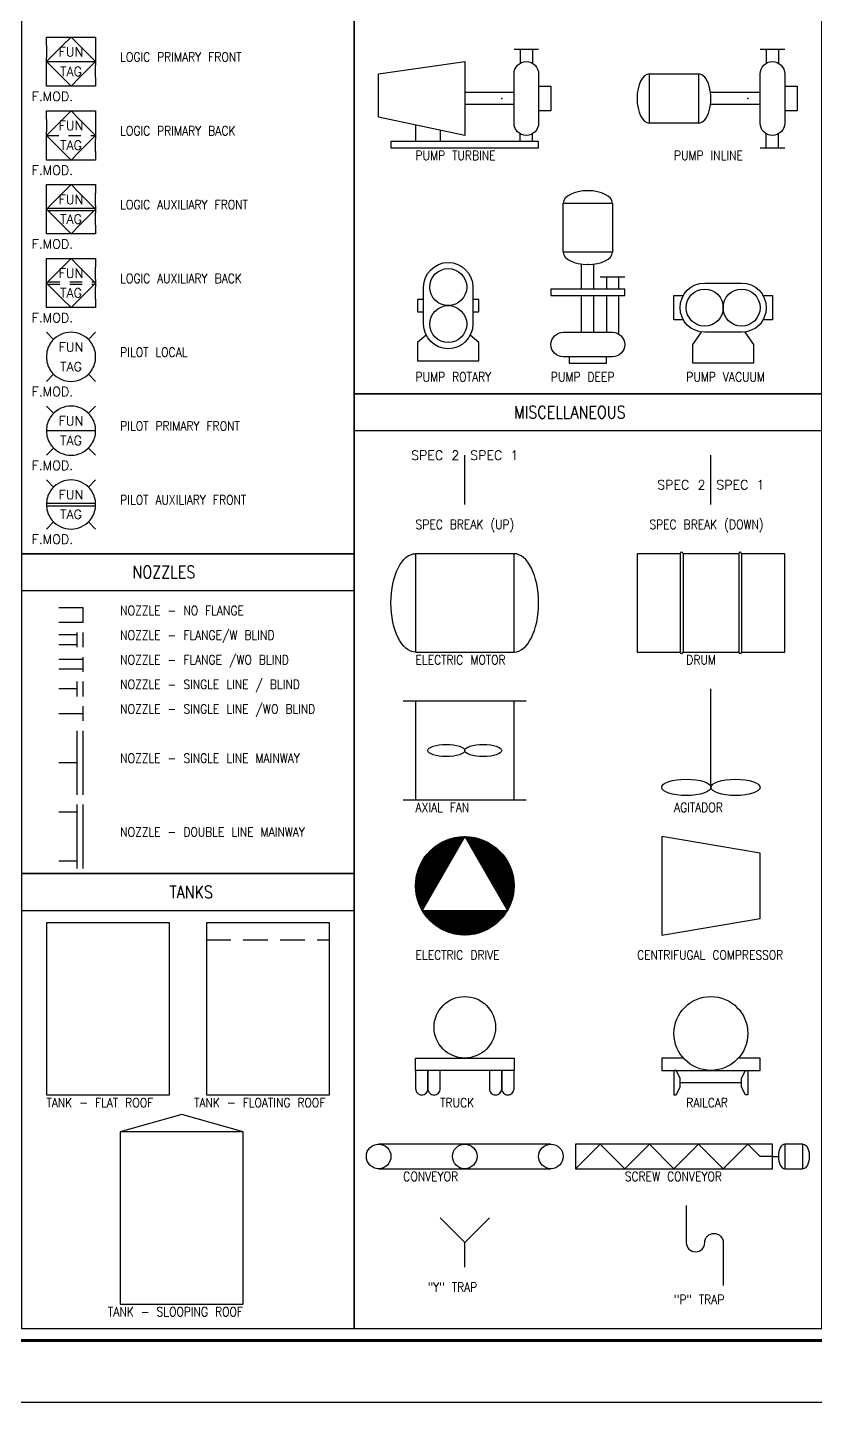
# Model space of a CAD drawing. Header units: millimetres. Extents: x 664.9 to 707.8, y 783.9 to 811.6.
# Drawn here: x 673.61 to 681.62, y 783.87 to 797.84 of the extents above; entities that cross this region are included whole.
import ezdxf
from ezdxf.enums import TextEntityAlignment as Align

# ---------------------------------------------------------------- set-up
doc = ezdxf.new("R2010")
doc.units = ezdxf.units.MM
doc.linetypes.add('HIDDEN', pattern=[0.375, 0.25, -0.125])
for name, color, linetype in [('Carimbo', 7, 'Continuous'), ('EQUIP', 3, 'Continuous'), ('INST-1', 4, 'Continuous'), ('TEXT', 7, 'Continuous')]:
    doc.layers.add(name, color=color, linetype=linetype)
doc.styles.get("Standard").update_dxf_attribs({"font": 'txt', "bigfont": 'gbcbig.shx'})

# ---------------------------------------------------------------- blocks, each defined once
blk = doc.blocks.new('LO_PRI_FRONT')
for p, q in [((-0.5, 0.325), (-0.5, 0.075)), ((-0.175, 0.325), (-0.425, 0.075)), ((0.175, 0.325), (0.425, 0.075)), ((0.5, 0.325), (0.5, 0.075)), ((-0.5, -0.325), (-0.5, -0.075)), ((-0.175, -0.325), (-0.425, -0.075)), ((0.175, -0.325), (0.425, -0.075)), ((0.5, -0.325), (0.5, -0.075))]:
    blk.add_line(p, q)
at = {"linetype": 'Continuous'}
blk.add_line((-0.5, 0), (0.5, 0), dxfattribs=at)
for points in [[(-0.5, 0.325), (-0.5, 0.5), (0.5, 0.5), (0.5, 0.325)], [(0.175, 0.325), (0, 0.5), (-0.175, 0.325)], [(-0.5, -0.075), (-0.5, 0.075)], [(-0.425, 0.075), (-0.5, 0), (-0.425, -0.075)], [(0.425, -0.075), (0.5, 0), (0.425, 0.075)], [(0.5, 0.075), (0.5, -0.075)], [(0.5, -0.325), (0.5, -0.5), (-0.5, -0.5), (-0.5, -0.325)], [(-0.175, -0.325), (0, -0.5), (0.175, -0.325)]]:
    blk.add_lwpolyline(points)
at = {"flags": 8}
for tag, p in [('FUNCTION', (0, 0.2)), ('TAG', (0, -0.2))]:
    blk.add_attdef(tag, text='', height=0.2, dxfattribs=at).set_placement(p, align=Align.MIDDLE_CENTER)
blk.add_attdef('FAILMODE', (-0.8, -0.8), '', height=0.2, dxfattribs=at)
blk = doc.blocks.new('LO_PRI_BACK')
for p, q in [((-0.5, 0.325), (-0.5, 0.075)), ((-0.175, 0.325), (-0.425, 0.075)), ((0.175, 0.325), (0.425, 0.075)), ((0.5, 0.325), (0.5, 0.075)), ((-0.5, -0.325), (-0.5, -0.075)), ((-0.175, -0.325), (-0.425, -0.075)), ((0.175, -0.325), (0.425, -0.075)), ((0.5, -0.325), (0.5, -0.075))]:
    blk.add_line(p, q)
at = {"linetype": 'HIDDEN'}
blk.add_line((-0.5, 0), (0.5, 0), dxfattribs=at)
for points in [[(-0.5, 0.325), (-0.5, 0.5), (0.5, 0.5), (0.5, 0.325)], [(-0.175, 0.325), (0, 0.5), (0.175, 0.325)], [(-0.425, -0.075), (-0.5, 0), (-0.425, 0.075)], [(-0.5, -0.075), (-0.5, 0.075)], [(0.425, 0.075), (0.5, 0), (0.425, -0.075)], [(0.5, 0.075), (0.5, -0.075)], [(0.5, -0.325), (0.5, -0.5), (-0.5, -0.5), (-0.5, -0.325)], [(0.175, -0.325), (0, -0.5), (-0.175, -0.325)]]:
    blk.add_lwpolyline(points)
at = {"flags": 8}
for tag, p in [('FUNCTION', (0, 0.2)), ('TAG', (0, -0.2))]:
    blk.add_attdef(tag, text='', height=0.2, dxfattribs=at).set_placement(p, align=Align.MIDDLE_CENTER)
blk.add_attdef('FAILMODE', (-0.8, -0.8), '', height=0.2, dxfattribs=at)
blk = doc.blocks.new('LO_AUX_FRONT')
for p, q in [((-0.5, 0.075), (-0.5, 0.325)), ((-0.425, 0.075), (-0.175, 0.325)), ((0.425, 0.075), (0.175, 0.325)), ((0.5, 0.075), (0.5, 0.325)), ((-0.475, 0.025), (0.475, 0.025)), ((-0.5, -0.325), (-0.5, -0.075)), ((-0.475, -0.025), (0.475, -0.025)), ((-0.175, -0.325), (-0.425, -0.075)), ((0.175, -0.325), (0.425, -0.075)), ((0.5, -0.325), (0.5, -0.075))]:
    blk.add_line(p, q)
for points in [[(-0.5, 0.325), (-0.5, 0.5), (0.5, 0.5), (0.5, 0.325)], [(-0.175, 0.325), (0, 0.5), (0.175, 0.325)], [(-0.425, -0.075), (-0.5, 0), (-0.425, 0.075)], [(-0.5, -0.075), (-0.5, 0.075)], [(0.425, 0.075), (0.5, 0), (0.425, -0.075)], [(0.5, 0.075), (0.5, -0.075)], [(0.5, -0.325), (0.5, -0.5), (-0.5, -0.5), (-0.5, -0.325)], [(0.175, -0.325), (0, -0.5), (-0.175, -0.325)]]:
    blk.add_lwpolyline(points)
at = {"flags": 8}
for tag, p in [('FUNCTION', (0, 0.2)), ('TAG', (0, -0.2))]:
    blk.add_attdef(tag, text='', height=0.2, dxfattribs=at).set_placement(p, align=Align.MIDDLE_CENTER)
blk.add_attdef('FAILMODE', (-0.8, -0.8), '', height=0.2, dxfattribs=at)
blk = doc.blocks.new('LO_AUX_BACK')
for p, q in [((-0.5, 0.075), (-0.5, 0.325)), ((-0.175, 0.325), (-0.425, 0.075)), ((0.425, 0.075), (0.175, 0.325)), ((0.5, 0.075), (0.5, 0.325)), ((-0.5, -0.325), (-0.5, -0.075)), ((-0.175, -0.325), (-0.425, -0.075)), ((0.175, -0.325), (0.425, -0.075)), ((0.5, -0.325), (0.5, -0.075))]:
    blk.add_line(p, q)
at = {"linetype": 'HIDDEN'}
for p, q in [((-0.475, 0.025), (0.475, 0.025)), ((-0.475, -0.025), (0.475, -0.025))]:
    blk.add_line(p, q, dxfattribs=at)
for points in [[(-0.5, 0.325), (-0.5, 0.5), (0.5, 0.5), (0.5, 0.325)], [(-0.175, 0.325), (0, 0.5), (0.175, 0.325)], [(-0.425, -0.075), (-0.5, 0), (-0.425, 0.075)], [(-0.5, -0.075), (-0.5, 0.075)], [(0.425, 0.075), (0.5, 0), (0.425, -0.075)], [(0.5, 0.075), (0.5, -0.075)], [(0.5, -0.325), (0.5, -0.5), (-0.5, -0.5), (-0.5, -0.325)], [(0.175, -0.325), (0, -0.5), (-0.175, -0.325)]]:
    blk.add_lwpolyline(points)
at = {"flags": 8}
for tag, p in [('FUNCTION', (0, 0.2)), ('TAG', (0, -0.2))]:
    blk.add_attdef(tag, text='', height=0.2, dxfattribs=at).set_placement(p, align=Align.MIDDLE_CENTER)
blk.add_attdef('FAILMODE', (-0.8, -0.8), '', height=0.2, dxfattribs=at)
blk = doc.blocks.new('PI_LOCAL')
for p, q in [((-0.5, 0.5), (-0.354, 0.354)), ((0.354, 0.354), (0.5, 0.5)), ((-0.5, -0.5), (-0.354, -0.354)), ((0.354, -0.354), (0.5, -0.5))]:
    blk.add_line(p, q)
for start, end in [(139.4584, 171.3731), (40.5416, 139.4584), (8.6269, 40.5416), (171.3731, 188.6269), (351.3731, 8.6269), (188.6269, 220.5416), (319.4584, 351.3731), (220.5416, 319.4584)]:
    blk.add_arc((0, 0), 0.5, start, end)
at = {"flags": 8}
for tag, p in [('FUNCTION', (0, 0.2)), ('TAG', (0, -0.2))]:
    blk.add_attdef(tag, text='', height=0.2, dxfattribs=at).set_placement(p, align=Align.MIDDLE_CENTER)
blk.add_attdef('FAILMODE', (-0.8, -0.8), '', height=0.2, dxfattribs=at)
blk = doc.blocks.new('PI_PRI_FRONT')
for p, q in [((-0.354, 0.354), (-0.5, 0.5)), ((0.354, 0.354), (0.5, 0.5)), ((-0.5, -0.5), (-0.354, -0.354)), ((0.5, -0.5), (0.354, -0.354))]:
    blk.add_line(p, q)
at = {"linetype": 'Continuous'}
blk.add_line((-0.5, 0), (0.5, 0), dxfattribs=at)
for start, end in [(139.4584, 171.3731), (40.5416, 139.4584), (8.6269, 40.5416), (171.3731, 188.6269), (351.3731, 8.6269), (188.6269, 220.5416), (319.4584, 351.3731), (220.5416, 319.4584)]:
    blk.add_arc((0, 0), 0.5, start, end)
at = {"flags": 8}
for tag, p in [('FUNCTION', (0, 0.2)), ('TAG', (0, -0.2))]:
    blk.add_attdef(tag, text='', height=0.2, dxfattribs=at).set_placement(p, align=Align.MIDDLE_CENTER)
blk.add_attdef('FAILMODE', (-0.8, -0.8), '', height=0.2, dxfattribs=at)
blk = doc.blocks.new('PI_AUX_FRONT')
for p, q in [((-0.5, 0.5), (-0.354, 0.354)), ((0.354, 0.354), (0.5, 0.5)), ((-0.5, 0.025), (0.5, 0.025)), ((-0.5, -0.025), (0.5, -0.025)), ((-0.5, -0.5), (-0.354, -0.354)), ((0.354, -0.354), (0.5, -0.5))]:
    blk.add_line(p, q)
for start, end in [(139.4584, 171.3731), (40.5416, 139.4584), (8.6269, 40.5416), (171.3731, 188.6269), (351.3731, 8.6269), (188.6269, 220.5416), (319.4584, 351.3731), (220.5416, 319.4584)]:
    blk.add_arc((0, 0), 0.5, start, end)
at = {"flags": 8}
for tag, p in [('FUNCTION', (0, 0.2)), ('TAG', (0, -0.2))]:
    blk.add_attdef(tag, text='', height=0.2, dxfattribs=at).set_placement(p, align=Align.MIDDLE_CENTER)
blk.add_attdef('FAILMODE', (-0.8, -0.8), '', height=0.2, dxfattribs=at)
blk = doc.blocks.new('PUMP_DEEP_I')
for p, q in [((0.188, 0.687), (0.188, 0.562)), ((0.313, 0.687), (0.313, 0.562)), ((0.188, 0.5), (0.188, 0.125)), ((0.313, 0.5), (0.313, 0.108))]:
    blk.add_line(p, q)
for points in [[(-0.25, 0.938), (-0.25, 1.438), (0.25, 1.438), (0.25, 0.938)], [(-0.375, 0.5), (0.375, 0.5), (0.375, 0.562), (-0.375, 0.562)]]:
    blk.add_lwpolyline(points, close=True)
for points in [[(-0.063, 0.562), (-0.063, 0.816)], [(0.062, 0.562), (0.062, 0.816)], [(0.125, 0.687), (0.375, 0.687)], [(-0.063, 0.125), (-0.063, 0.5)], [(0.062, 0.125), (0.062, 0.5)], [(-0.188, -0.125), (-0.188, -0.188), (0.188, -0.188), (0.188, -0.125)]]:
    blk.add_lwpolyline(points)
blk.add_lwpolyline([(-0.25, 0.125), (0.25, 0.125, -1), (0.25, -0.125), (-0.25, -0.125, -1), (-0.25, 0.125, -1)], format="xyb")
for centre, major_axis in [((0, 1.438), (-0.25, 0)), ((0, 0.938), (0.25, 0))]:
    blk.add_ellipse(centre, major_axis=major_axis, ratio=0.5, start_param=3.141593, end_param=6.283185)
blk.add_point((0, 0.812))
blk = doc.blocks.new('PUMP_INLINE_I')
for p, q in [((-0.062, 0.5), (-0.062, 0.358)), ((0.062, 0.5), (0.062, 0.358)), ((-0.062, -0.5), (-0.062, -0.358)), ((0.062, -0.5), (0.062, -0.358))]:
    blk.add_line(p, q)
for points in [[(-0.125, 0.5), (0.125, 0.5)], [(-0.125, 0.062), (-0.629, 0.062)], [(0.125, 0.125), (0.25, 0.125), (0.25, -0.125), (0.125, -0.125)], [(-0.125, -0.062), (-0.629, -0.062)], [(-0.125, -0.5), (0.125, -0.5)]]:
    blk.add_lwpolyline(points)
blk.add_lwpolyline([(-0.125, -0.25), (-0.125, 0.25, -1), (0.125, 0.25), (0.125, -0.25, -1), (-0.125, -0.25, -1)], format="xyb")
blk.add_lwpolyline([(-0.75, -0.25), (-1.25, -0.25), (-1.25, 0.25), (-0.75, 0.25)], close=True)
for centre, start_param, end_param in [((-1.25, 0), 3.141593, 6.283185), ((-0.75, 0), 0, 3.141593)]:
    blk.add_ellipse(centre, major_axis=(0, -0.25), ratio=0.5, start_param=start_param, end_param=end_param)
blk.add_point((-0.25, 0))
blk = doc.blocks.new('PUMP_ROTARY_I')
blk.add_lwpolyline([(-0.25, -0.188), (-0.25, 0.188, -1), (0.25, 0.188), (0.25, -0.188, -1), (-0.25, -0.188, -1)], format="xyb")
for points in [[(-0.25, 0.062), (-0.312, 0.062), (-0.312, -0.062), (-0.25, -0.062)], [(0.25, -0.062), (0.312, -0.062), (0.312, 0.062), (0.25, 0.062)], [(-0.224, -0.299), (-0.312, -0.375), (-0.312, -0.562), (0.312, -0.562), (0.312, -0.375), (0.224, -0.299)]]:
    blk.add_lwpolyline(points)
for centre in [(0, 0.188), (0, -0.188)]:
    blk.add_circle(centre, 0.188)
blk = doc.blocks.new('PUMP_VACUUM_I')
blk.add_lwpolyline([(-0.188, 0.25), (0.187, 0.25, -1), (0.187, -0.25), (-0.188, -0.25, -1), (-0.188, 0.25, -1)], format="xyb")
for points in [[(-0.404, -0.125), (-0.5, -0.125), (-0.5, 0.125), (-0.404, 0.125)], [(0.404, 0.125), (0.5, 0.125), (0.5, -0.125), (0.404, -0.125)], [(-0.224, -0.25), (-0.312, -0.375), (-0.312, -0.562), (0.312, -0.562), (0.312, -0.375), (0.224, -0.25)]]:
    blk.add_lwpolyline(points)
for centre in [(-0.188, 0), (0.187, 0)]:
    blk.add_circle(centre, 0.188)
blk = doc.blocks.new('PUMP_TURBINE_I')
for p, q in [((-0.062, 0.5), (-0.062, 0.358)), ((0.062, 0.5), (0.062, 0.358)), ((-1.125, -0.268), (-1.125, -0.438)), ((-0.875, -0.321), (-0.875, -0.438)), ((-0.062, -0.438), (-0.062, -0.358)), ((0.062, -0.438), (0.062, -0.358))]:
    blk.add_line(p, q)
for points in [[(-0.125, 0.5), (0.125, 0.5)], [(-1.5, -0.188), (-1.5, 0.25), (-0.625, 0.375), (-0.625, -0.375), (-1.5, -0.188)], [(-0.125, 0.062), (-0.625, 0.062)], [(0.125, 0.125), (0.25, 0.125), (0.25, -0.125), (0.125, -0.125)], [(-0.125, -0.062), (-0.625, -0.062)]]:
    blk.add_lwpolyline(points)
blk.add_lwpolyline([(-0.125, -0.25), (-0.125, 0.25, -1), (0.125, 0.25), (0.125, -0.25, -1), (-0.125, -0.25, -1)], format="xyb")
blk.add_lwpolyline([(0.125, -0.438), (-1.375, -0.438), (-1.375, -0.5), (0.125, -0.5)], close=True)
blk.add_point((-0.25, 0))
blk = doc.blocks.new('NOZZLE_2')
for p, q in [((1, 0.3), (0, 0.3)), ((1, -0.3), (1, 0.3)), ((1, -0.3), (0, -0.3))]:
    blk.add_line(p, q)
at = {"flags": 8}
for tag, p in [('SIZE', (0.9, 0.7)), ('SPEC', (0.9, -0.7))]:
    blk.add_attdef(tag, text='', height=0.4, dxfattribs=at).set_placement(p, align=Align.MIDDLE)
blk = doc.blocks.new('NOZZLE_1')
for p, q in [((0.75, 0.2), (0, 0.2)), ((0.75, -0.3), (0.75, 0.3)), ((1, -0.3), (1, 0.3)), ((0.75, -0.2), (0, -0.2))]:
    blk.add_line(p, q)
at = {"flags": 8}
for tag, p in [('SIZE', (0.9, 0.7)), ('SPEC', (0.9, -0.7))]:
    blk.add_attdef(tag, text='', height=0.4, dxfattribs=at).set_placement(p, align=Align.MIDDLE)
blk = doc.blocks.new('NOZZLE_3')
for p, q in [((1, 0.2), (0, 0.2)), ((1, -0.3), (1, 0.3)), ((1, -0.2), (0, -0.2))]:
    blk.add_line(p, q)
at = {"flags": 8}
for tag, p in [('SIZE', (0.9, 0.7)), ('SPEC', (0.9, -0.7))]:
    blk.add_attdef(tag, text='', height=0.4, dxfattribs=at).set_placement(p, align=Align.MIDDLE)
blk = doc.blocks.new('NOZZLE_5')
for p, q in [((0.75, 0), (0, 0)), ((0.75, -0.3), (0.75, 0.3)), ((1, -0.3), (1, 0.3))]:
    blk.add_line(p, q)
at = {"flags": 8}
for tag, p in [('SIZE', (0.9, 0.7)), ('SPEC', (0.9, -0.7))]:
    blk.add_attdef(tag, text='', height=0.4, dxfattribs=at).set_placement(p, align=Align.MIDDLE)
blk = doc.blocks.new('NOZZLE_4')
for p, q in [((0, 0), (1, 0)), ((1, -0.3), (1, 0.3))]:
    blk.add_line(p, q)
at = {"flags": 8}
for tag, p in [('SIZE', (0.9, 0.7)), ('SPEC', (0.9, -0.7))]:
    blk.add_attdef(tag, text='', height=0.4, dxfattribs=at).set_placement(p, align=Align.MIDDLE)
blk = doc.blocks.new('NOZZLE_6')
for p, q in [((0.75, -1.3), (0.75, 1.3)), ((1, -1.3), (1, 1.3)), ((0.75, 0), (0, 0))]:
    blk.add_line(p, q)
at = {"flags": 8}
for tag, p in [('SIZE', (0.9, 1.6)), ('SPEC', (0.9, -1.6))]:
    blk.add_attdef(tag, text='', height=0.4, dxfattribs=at).set_placement(p, align=Align.MIDDLE)
blk = doc.blocks.new('NOZZLE_7')
for p, q in [((0.75, -1.3), (0.75, 1.3)), ((1, -1.3), (1, 1.3)), ((0.75, 1), (0, 1)), ((0.75, -1), (0, -1))]:
    blk.add_line(p, q)
at = {"flags": 8}
for tag, p in [('SIZE', (0.9, 1.6)), ('SPEC', (0.9, -1.6))]:
    blk.add_attdef(tag, text='', height=0.4, dxfattribs=at).set_placement(p, align=Align.MIDDLE)
blk = doc.blocks.new('SPEC_BREAK_UP')
blk.add_line((0, 0), (0, 0.5))
blk.add_lwpolyline([(-0.5, 0.4, 0, 0, 0), (-0.1, 0.4, 0.05, 0, 0), (0, 0.4, 0, 0.05, 0), (0.1, 0.4, 0, 0, 0), (0.5, 0.4, 0, 0, 0)], format="xyseb")
at = {"flags": 8}
for tag, p in [('SPEC2', (-0.3, 0.5)), ('SPEC1', (0.3, 0.5))]:
    blk.add_attdef(tag, text='', height=0.1, dxfattribs=at).set_placement(p, align=Align.MIDDLE)
blk = doc.blocks.new('SPEC_BREAK_DOWN')
blk.add_line((0, -0.5), (0, 0))
blk.add_lwpolyline([(-0.5, -0.4, 0, 0, 0), (-0.1, -0.4, 0.05, 0, 0), (0, -0.4, 0, 0.05, 0), (0.1, -0.4, 0, 0, 0), (0.5, -0.4, 0, 0, 0)], format="xyseb")
at = {"flags": 8}
for tag, p in [('SPEC2', (-0.3, -0.3)), ('SPEC1', (0.3, -0.3))]:
    blk.add_attdef(tag, text='', height=0.1, dxfattribs=at).set_placement(p, align=Align.MIDDLE)
blk = doc.blocks.new('ELECT_MOTOR')
blk.add_lwpolyline([(-0.5, -0.5), (0.5, -0.5), (0.5, 0.5), (-0.5, 0.5)], close=True)
at = {"extrusion": (0, 0, -1)}
blk.add_ellipse((-0.5, 0), major_axis=(0, 0.5), ratio=0.5, start_param=3.141593, end_param=6.283185, dxfattribs=at)
blk.add_ellipse((0.5, 0), major_axis=(0, 0.5), ratio=0.5, start_param=3.141593, end_param=6.283185)
blk = doc.blocks.new('*X123')
at = {"color": 0}
for p, q in [((-0.5, 0.004), (-0.004, 0.5)), ((-0.5, 0.013), (-0.013, 0.5)), ((-0.5, 0.022), (-0.022, 0.5)), ((-0.5, -0.005), (-0.007, 0.488)), ((-0.5, -0.014), (-0.019, 0.467)), ((-0.5, -0.022), (-0.031, 0.446)), ((-0.499, 0.031), (-0.031, 0.499)), ((-0.499, -0.031), (-0.043, 0.425)), ((-0.498, 0.041), (-0.041, 0.498)), ((-0.497, 0.051), (-0.051, 0.497)), ((-0.496, 0.061), (-0.061, 0.496)), ((-0.495, 0.071), (-0.071, 0.495)), ((-0.493, 0.081), (-0.081, 0.493)), ((-0.491, 0.092), (-0.092, 0.491)), ((-0.489, 0.103), (-0.103, 0.489)), ((-0.487, 0.114), (-0.114, 0.487)), ((-0.484, 0.126), (-0.126, 0.484)), ((-0.481, 0.138), (-0.138, 0.481)), ((-0.477, 0.151), (-0.151, 0.477)), ((-0.472, 0.164), (-0.164, 0.472)), ((-0.467, 0.178), (-0.178, 0.467)), ((-0.461, 0.193), (-0.193, 0.461)), ((-0.454, 0.208), (-0.208, 0.454)), ((-0.446, 0.225), (-0.225, 0.446)), ((-0.436, 0.244), (-0.244, 0.436)), ((-0.423, 0.266), (-0.266, 0.423)), ((0.002, 0.497), (0.005, 0.5)), ((0.005, 0.491), (0.014, 0.5)), ((0.008, 0.486), (0.022, 0.5)), ((0.012, 0.48), (0.031, 0.499)), ((0.015, 0.474), (0.039, 0.498)), ((0.018, 0.469), (0.047, 0.498)), ((0.021, 0.463), (0.055, 0.497)), ((0.024, 0.458), (0.063, 0.496)), ((0.028, 0.452), (0.071, 0.495)), ((0.031, 0.446), (0.078, 0.494)), ((0.034, 0.441), (0.086, 0.493)), ((0.037, 0.435), (0.093, 0.491)), ((0.041, 0.43), (0.101, 0.49)), ((0.044, 0.424), (0.108, 0.488)), ((0.047, 0.418), (0.115, 0.487)), ((0.05, 0.413), (0.122, 0.485)), ((0.054, 0.407), (0.129, 0.483)), ((0.057, 0.402), (0.136, 0.481)), ((0.06, 0.396), (0.143, 0.479)), ((0.063, 0.39), (0.15, 0.477)), ((0.067, 0.385), (0.157, 0.475)), ((0.07, 0.379), (0.163, 0.473)), ((0.073, 0.374), (0.17, 0.47)), ((0.076, 0.368), (0.176, 0.468)), ((0.079, 0.362), (0.183, 0.465)), ((0.083, 0.357), (0.189, 0.463)), ((0.086, 0.351), (0.195, 0.46)), ((0.089, 0.346), (0.201, 0.458)), ((0.092, 0.34), (0.207, 0.455)), ((0.096, 0.334), (0.213, 0.452)), ((0.099, 0.329), (0.219, 0.449)), ((0.102, 0.323), (0.225, 0.446)), ((0.105, 0.317), (0.231, 0.443)), ((0.109, 0.312), (0.237, 0.44)), ((0.112, 0.306), (0.243, 0.437)), ((0.115, 0.301), (0.248, 0.434)), ((0.118, 0.295), (0.254, 0.431)), ((0.122, 0.289), (0.259, 0.427)), ((0.125, 0.284), (0.265, 0.424)), ((0.128, 0.278), (0.27, 0.421)), ((-0.498, -0.039), (-0.055, 0.404)), ((-0.498, -0.047), (-0.067, 0.384)), ((-0.497, -0.055), (-0.079, 0.363)), ((-0.496, -0.063), (-0.091, 0.342)), ((-0.495, -0.071), (-0.103, 0.321)), ((-0.494, -0.078), (-0.116, 0.3)), ((-0.405, 0.293), (-0.293, 0.405)), ((0.131, 0.273), (0.276, 0.417)), ((0.134, 0.267), (0.281, 0.414)), ((0.138, 0.261), (0.286, 0.41)), ((0.141, 0.256), (0.291, 0.406)), ((0.144, 0.25), (0.297, 0.403)), ((0.147, 0.245), (0.302, 0.399)), ((0.151, 0.239), (0.307, 0.395)), ((0.154, 0.233), (0.312, 0.391)), ((0.157, 0.228), (0.316, 0.387)), ((0.16, 0.222), (0.321, 0.383)), ((0.164, 0.217), (0.326, 0.379)), ((0.167, 0.211), (0.331, 0.375)), ((0.17, 0.205), (0.335, 0.371)), ((0.173, 0.2), (0.34, 0.367)), ((0.177, 0.194), (0.345, 0.362)), ((0.18, 0.189), (0.349, 0.358)), ((0.183, 0.183), (0.354, 0.354)), ((0.186, 0.177), (0.358, 0.349)), ((0.189, 0.172), (0.362, 0.345)), ((0.193, 0.166), (0.367, 0.34)), ((0.196, 0.161), (0.371, 0.335)), ((0.199, 0.155), (0.375, 0.331)), ((0.202, 0.149), (0.379, 0.326)), ((0.206, 0.144), (0.383, 0.321)), ((0.209, 0.138), (0.387, 0.316)), ((0.212, 0.133), (0.391, 0.312)), ((0.215, 0.127), (0.395, 0.307)), ((0.219, 0.121), (0.399, 0.302)), ((0.222, 0.116), (0.403, 0.297)), ((0.225, 0.11), (0.406, 0.291)), ((0.228, 0.105), (0.41, 0.286)), ((0.232, 0.099), (0.414, 0.281)), ((-0.493, -0.086), (-0.128, 0.279)), ((-0.491, -0.093), (-0.14, 0.258)), ((-0.49, -0.101), (-0.152, 0.237)), ((-0.488, -0.108), (-0.164, 0.216)), ((-0.487, -0.115), (-0.176, 0.195)), ((-0.485, -0.122), (-0.188, 0.174)), ((-0.483, -0.129), (-0.2, 0.154)), ((0.235, 0.093), (0.417, 0.276)), ((0.238, 0.088), (0.421, 0.27)), ((0.241, 0.082), (0.424, 0.265)), ((0.244, 0.077), (0.427, 0.259)), ((0.248, 0.071), (0.431, 0.254)), ((0.251, 0.065), (0.434, 0.248)), ((0.254, 0.06), (0.437, 0.243)), ((0.257, 0.054), (0.44, 0.237)), ((0.261, 0.049), (0.443, 0.231)), ((0.264, 0.043), (0.446, 0.225)), ((0.267, 0.037), (0.449, 0.219)), ((0.27, 0.032), (0.452, 0.213)), ((0.274, 0.026), (0.455, 0.207)), ((0.277, 0.021), (0.458, 0.201)), ((0.28, 0.015), (0.46, 0.195)), ((0.283, 0.009), (0.463, 0.189)), ((0.287, 0.004), (0.465, 0.183)), ((0.29, -0.002), (0.468, 0.176)), ((0.293, -0.008), (0.47, 0.17)), ((0.296, -0.013), (0.473, 0.163)), ((0.299, -0.019), (0.475, 0.157)), ((0.303, -0.024), (0.477, 0.15)), ((0.306, -0.03), (0.479, 0.143)), ((-0.481, -0.136), (-0.212, 0.133)), ((-0.479, -0.143), (-0.224, 0.112)), ((-0.477, -0.15), (-0.236, 0.091)), ((-0.475, -0.157), (-0.248, 0.07)), ((-0.473, -0.163), (-0.26, 0.049)), ((-0.47, -0.17), (-0.272, 0.028)), ((-0.468, -0.176), (-0.285, 0.007)), ((0.309, -0.036), (0.481, 0.136)), ((0.312, -0.041), (0.483, 0.129)), ((0.316, -0.047), (0.485, 0.122)), ((0.319, -0.052), (0.487, 0.115)), ((0.322, -0.058), (0.488, 0.108)), ((0.325, -0.064), (0.49, 0.101)), ((0.329, -0.069), (0.491, 0.093)), ((0.332, -0.075), (0.493, 0.086)), ((0.335, -0.08), (0.494, 0.078)), ((0.338, -0.086), (0.495, 0.071)), ((0.342, -0.092), (0.496, 0.063)), ((0.345, -0.097), (0.497, 0.055)), ((0.348, -0.103), (0.498, 0.047)), ((0.351, -0.108), (0.498, 0.039)), ((0.354, -0.114), (0.499, 0.031)), ((0.358, -0.12), (0.5, 0.022)), ((0.361, -0.125), (0.5, 0.014)), ((0.364, -0.131), (0.5, 0.005)), ((-0.465, -0.183), (-0.297, -0.014)), ((-0.463, -0.189), (-0.309, -0.035)), ((-0.46, -0.195), (-0.321, -0.056)), ((-0.458, -0.201), (-0.333, -0.077)), ((-0.455, -0.207), (-0.345, -0.097)), ((-0.452, -0.213), (-0.357, -0.118)), ((-0.449, -0.219), (-0.369, -0.139)), ((0.367, -0.136), (0.5, -0.004)), ((0.371, -0.142), (0.5, -0.013)), ((0.374, -0.148), (0.5, -0.022)), ((0.377, -0.153), (0.499, -0.031)), ((0.38, -0.159), (0.498, -0.041)), ((0.384, -0.164), (0.497, -0.051)), ((0.387, -0.17), (0.496, -0.061)), ((0.39, -0.176), (0.495, -0.071)), ((0.393, -0.181), (0.493, -0.081)), ((0.397, -0.187), (0.491, -0.092)), ((0.4, -0.192), (0.489, -0.103)), ((0.403, -0.198), (0.487, -0.114)), ((0.406, -0.204), (0.484, -0.126)), ((0.409, -0.209), (0.481, -0.138)), ((-0.446, -0.225), (-0.381, -0.16)), ((-0.443, -0.231), (-0.393, -0.181)), ((-0.44, -0.237), (-0.405, -0.202)), ((-0.437, -0.243), (-0.417, -0.223)), ((-0.434, -0.248), (-0.429, -0.244)), ((-0.431, -0.254), (-0.427, -0.25)), ((-0.427, -0.259), (-0.418, -0.25)), ((-0.424, -0.265), (-0.409, -0.25)), ((-0.421, -0.27), (-0.4, -0.25)), ((-0.417, -0.276), (-0.391, -0.25)), ((-0.414, -0.281), (-0.383, -0.25)), ((-0.41, -0.286), (-0.374, -0.25)), ((-0.406, -0.291), (-0.365, -0.25)), ((-0.403, -0.297), (-0.356, -0.25)), ((-0.399, -0.302), (-0.347, -0.25)), ((-0.395, -0.307), (-0.338, -0.25)), ((-0.391, -0.312), (-0.33, -0.25)), ((-0.387, -0.316), (-0.321, -0.25)), ((-0.383, -0.321), (-0.312, -0.25)), ((-0.379, -0.326), (-0.303, -0.25)), ((-0.375, -0.331), (-0.294, -0.25)), ((-0.371, -0.335), (-0.285, -0.25)), ((-0.367, -0.34), (-0.277, -0.25)), ((-0.362, -0.345), (-0.268, -0.25)), ((-0.358, -0.349), (-0.259, -0.25)), ((-0.354, -0.354), (-0.25, -0.25)), ((-0.349, -0.358), (-0.241, -0.25)), ((-0.345, -0.362), (-0.232, -0.25)), ((-0.34, -0.367), (-0.223, -0.25)), ((-0.335, -0.371), (-0.215, -0.25)), ((-0.331, -0.375), (-0.206, -0.25)), ((-0.326, -0.379), (-0.197, -0.25)), ((-0.321, -0.383), (-0.188, -0.25)), ((-0.316, -0.387), (-0.179, -0.25)), ((-0.312, -0.391), (-0.17, -0.25)), ((-0.307, -0.395), (-0.162, -0.25)), ((-0.302, -0.399), (-0.153, -0.25)), ((-0.297, -0.403), (-0.144, -0.25)), ((-0.291, -0.406), (-0.135, -0.25)), ((-0.286, -0.41), (-0.126, -0.25)), ((-0.281, -0.414), (-0.117, -0.25)), ((-0.276, -0.417), (-0.109, -0.25)), ((-0.27, -0.421), (-0.1, -0.25)), ((-0.265, -0.424), (-0.091, -0.25)), ((-0.259, -0.427), (-0.082, -0.25)), ((-0.254, -0.431), (-0.073, -0.25)), ((-0.248, -0.434), (-0.064, -0.25)), ((-0.243, -0.437), (-0.056, -0.25)), ((-0.237, -0.44), (-0.047, -0.25)), ((-0.231, -0.443), (-0.038, -0.25)), ((-0.225, -0.446), (-0.029, -0.25)), ((-0.219, -0.449), (-0.02, -0.25)), ((-0.213, -0.452), (-0.011, -0.25)), ((-0.207, -0.455), (-0.003, -0.25)), ((-0.201, -0.458), (0.006, -0.25)), ((-0.195, -0.46), (0.015, -0.25)), ((-0.189, -0.463), (0.024, -0.25)), ((-0.183, -0.465), (0.033, -0.25)), ((-0.176, -0.468), (0.042, -0.25)), ((-0.17, -0.47), (0.051, -0.25)), ((-0.163, -0.473), (0.059, -0.25)), ((-0.157, -0.475), (0.068, -0.25)), ((-0.15, -0.477), (0.077, -0.25)), ((-0.143, -0.479), (0.086, -0.25)), ((-0.136, -0.481), (0.095, -0.25)), ((-0.129, -0.483), (0.104, -0.25)), ((-0.122, -0.485), (0.112, -0.25)), ((-0.115, -0.487), (0.121, -0.25)), ((-0.108, -0.488), (0.13, -0.25)), ((-0.101, -0.49), (0.139, -0.25)), ((-0.093, -0.491), (0.148, -0.25)), ((-0.086, -0.493), (0.157, -0.25)), ((-0.078, -0.494), (0.165, -0.25)), ((-0.071, -0.495), (0.174, -0.25)), ((-0.063, -0.496), (0.183, -0.25)), ((-0.055, -0.497), (0.192, -0.25)), ((-0.047, -0.498), (0.201, -0.25)), ((-0.039, -0.498), (0.21, -0.25)), ((-0.031, -0.499), (0.218, -0.25)), ((-0.022, -0.5), (0.227, -0.25)), ((-0.014, -0.5), (0.236, -0.25)), ((-0.005, -0.5), (0.245, -0.25)), ((0.004, -0.5), (0.254, -0.25)), ((0.013, -0.5), (0.263, -0.25)), ((0.022, -0.5), (0.271, -0.25)), ((0.031, -0.499), (0.28, -0.25)), ((0.041, -0.498), (0.289, -0.25)), ((0.051, -0.497), (0.298, -0.25)), ((0.061, -0.496), (0.307, -0.25)), ((0.071, -0.495), (0.316, -0.25)), ((0.081, -0.493), (0.325, -0.25)), ((0.092, -0.491), (0.333, -0.25)), ((0.103, -0.489), (0.342, -0.25)), ((0.114, -0.487), (0.351, -0.25)), ((0.126, -0.484), (0.36, -0.25)), ((0.138, -0.481), (0.369, -0.25)), ((0.151, -0.477), (0.378, -0.25)), ((0.164, -0.472), (0.386, -0.25)), ((0.178, -0.467), (0.395, -0.25)), ((0.193, -0.461), (0.404, -0.25)), ((0.208, -0.454), (0.413, -0.25)), ((0.225, -0.446), (0.422, -0.25)), ((0.244, -0.436), (0.431, -0.25)), ((0.266, -0.423), (0.423, -0.266)), ((0.413, -0.215), (0.477, -0.151)), ((0.416, -0.22), (0.472, -0.164)), ((0.419, -0.226), (0.467, -0.178)), ((0.422, -0.232), (0.461, -0.193)), ((0.426, -0.237), (0.454, -0.208)), ((0.429, -0.243), (0.446, -0.225)), ((0.432, -0.248), (0.436, -0.244)), ((0.293, -0.405), (0.405, -0.293))]:
    blk.add_line(p, q, dxfattribs=at)
blk = doc.blocks.new('ELECT_DRIVE')
for points in [[(0, 0.5), (-0.433, -0.25)], [(0, 0.5), (0.433, -0.25)], [(-0.433, -0.25), (0.433, -0.25)]]:
    blk.add_lwpolyline(points)
blk.add_circle((0, 0), 0.5)
at = {"linetype": 'Continuous'}
blk.add_blockref('*X123', (0, 0), dxfattribs=at)
blk = doc.blocks.new('AXIAL_FAN')
for p, q in [((0.625, 0.5), (-0.625, 0.5)), ((-0.5, 0.5), (-0.5, -0.5)), ((0.5, -0.5), (0.5, 0.5)), ((-0.625, -0.5), (0.625, -0.5))]:
    blk.add_line(p, q)
for centre in [(-0.1875, 0), (0.1875, 0)]:
    blk.add_ellipse(centre, major_axis=(-0.1875, 0), ratio=0.3333333)
blk = doc.blocks.new('AGITATOR')
blk.add_line((0, 0), (0, 1))
for centre in [(-0.25, 0), (0.25, 0)]:
    blk.add_ellipse(centre, major_axis=(-0.25, 0), ratio=0.333333)
blk = doc.blocks.new('DRUM')
for p, q in [((-0.3125, 0.5), (-0.3125, -0.5)), ((-0.2825, 0.5), (-0.2825, -0.5)), ((0.2825, 0.5), (0.2825, -0.5)), ((0.3125, 0.5), (0.3125, -0.5))]:
    blk.add_line(p, q)
for points in [[(-0.3125, 0.5), (-0.75, 0.5), (-0.75, -0.5), (-0.3125, -0.5)], [(0.2825, 0.5), (-0.2825, 0.5)], [(0.3125, -0.5), (0.75, -0.5), (0.75, 0.5), (0.3125, 0.5)], [(-0.2825, -0.5), (0.2825, -0.5)]]:
    blk.add_lwpolyline(points)
for centre, start, end in [((-0.2975, 0.5), 0, 180), ((0.2975, 0.5), 0, 180), ((-0.2975, -0.5), 180, 0), ((0.2975, -0.5), 180, 0)]:
    blk.add_arc(centre, 0.015, start, end)
blk = doc.blocks.new('CENTRIFUGAL_COMP')
blk.add_lwpolyline([(-0.5, -0.5), (0.5, -0.333), (0.5, 0.333), (-0.5, 0.5)], close=True)
blk = doc.blocks.new('TRUCK')
blk.add_lwpolyline([(-0.5, 0.375), (0.5, 0.375), (0.5, 0.25), (-0.5, 0.25)], close=True)
for points in [[(-0.4375, 0), (-0.4375, 0, 0.4142136), (-0.375, 0.0625), (-0.375, 0.25), (-0.5, 0.25), (-0.5, 0.0625, 0.4142136)], [(-0.3125, 0), (-0.3125, 0, 0.4142136), (-0.25, 0.0625), (-0.25, 0.25), (-0.375, 0.25), (-0.375, 0.0625, 0.4142136)], [(0.3125, 0), (0.3125, 0, 0.4142136), (0.375, 0.0625), (0.375, 0.25), (0.25, 0.25), (0.25, 0.0625, 0.4142136)], [(0.4375, 0), (0.4375, 0, 0.4142136), (0.5, 0.0625), (0.5, 0.25), (0.375, 0.25), (0.375, 0.0625, 0.4142136)]]:
    blk.add_lwpolyline(points, format="xyb", close=True)
blk.add_circle((0, 0.6875), 0.3125)
blk = doc.blocks.new('RAILCAR')
for points in [[(-0.28, 0.375), (-0.5, 0.375), (-0.5, 0.25), (0.5, 0.25), (0.5, 0.375), (0.28, 0.375)], [(-0.312, 0.125), (0.312, 0.125)]]:
    blk.add_lwpolyline(points)
for points in [[(-0.375, 0), (-0.352, 0), (-0.312, 0.08), (-0.312, 0.17), (-0.352, 0.25), (-0.375, 0.25)], [(0.375, 0), (0.352, 0), (0.312, 0.08), (0.312, 0.17), (0.352, 0.25), (0.375, 0.25)]]:
    blk.add_lwpolyline(points, close=True)
blk.add_circle((0, 0.625), 0.375)
blk = doc.blocks.new('CONVEYOR')
for points in [[(0.875, 0.25), (-0.875, 0.25)], [(-0.875, 0), (0.875, 0)]]:
    blk.add_lwpolyline(points)
for centre in [(-0.875, 0.125), (0, 0.125), (0.875, 0.125)]:
    blk.add_circle(centre, 0.125)
blk = doc.blocks.new('SCREW')
for points in [[(1, 0.125), (0.875, 0.125), (0.75, 0.25), (0.5, 0), (0.25, 0.25), (0, 0), (-0.25, 0.25), (-0.5, 0), (-0.75, 0.25), (-1, 0)], [(1, 0.125), (1.06, 0.125)]]:
    blk.add_lwpolyline(points)
for points in [[(-1, 0), (1, 0), (1, 0.25), (-1, 0.25)], [(1.125, 0), (1.31, 0), (1.31, 0.25), (1.125, 0.25)]]:
    blk.add_lwpolyline(points, close=True)
blk.add_ellipse((1.125, 0.125), major_axis=(0, -0.125), ratio=0.516667, start_param=3.141593, end_param=6.283185)
at = {"extrusion": (0, 0, -1)}
blk.add_ellipse((1.31, 0.125), major_axis=(0, -0.125), ratio=0.516667, start_param=3.141593, end_param=6.283185, dxfattribs=at)
blk = doc.blocks.new('Y_TRAP')
for points in [[(0, 0.25), (-0.25, 0.5)], [(0, 0), (0, 0.25), (0.25, 0.5)]]:
    blk.add_lwpolyline(points)
blk = doc.blocks.new('P_TRAP')
blk.add_lwpolyline([(0, 0), (0, -0.375, 1), (0.1875, -0.375, -1), (0.375, -0.375), (0.375, -0.8125)], format="xyb")

msp = doc.modelspace()

# ---------------------------------------------------------------- linework, layer by layer
for p, q in [((676.929, 793.748), (681.679, 793.748)), ((673.554, 792.123), (676.929, 792.123)), ((673.554, 788.873), (676.929, 788.873))]:
    msp.add_line(p, q)
for points in [[(676.929, 792.498), (673.554, 792.498), (673.554, 810.248), (676.929, 810.248)], [(681.679, 794.123), (676.929, 794.123), (676.929, 800.998), (681.679, 800.998)], [(681.679, 784.623), (676.929, 784.623), (676.929, 794.123), (681.679, 794.123)], [(676.929, 789.248), (673.554, 789.248), (673.554, 792.498), (676.929, 792.498)], [(676.929, 784.623), (673.554, 784.623), (673.554, 789.248), (676.929, 789.248)]]:
    msp.add_lwpolyline(points, close=True)
at = {"layer": 'Carimbo', "color": 7}
msp.add_lwpolyline([(707.834, 783.873), (664.929, 783.873), (664.929, 811.635), (707.834, 811.635)], close=True, dxfattribs=at)
at = {"layer": 'Carimbo', "color": 7, "const_width": 0.0315}
msp.add_lwpolyline([(707.203, 784.504), (666.822, 784.504), (666.822, 811.004), (707.203, 811.004)], close=True, dxfattribs=at)
at = {"layer": 'EQUIP'}
for points in [[(673.804, 786.998), (675.054, 786.998), (675.054, 788.748), (673.804, 788.748)], [(675.429, 786.998), (676.679, 786.998), (676.679, 788.748), (675.429, 788.748)], [(674.554, 784.873), (675.804, 784.873), (675.804, 786.623), (674.554, 786.623)]]:
    msp.add_lwpolyline(points, close=True, dxfattribs=at)
at = {"layer": 'EQUIP', "linetype": 'HIDDEN'}
msp.add_lwpolyline([(675.429, 788.573), (676.679, 788.573)], dxfattribs=at)
at = {"layer": 'EQUIP'}
msp.add_lwpolyline([(675.804, 786.623), (675.179, 786.798), (674.554, 786.623)], dxfattribs=at)

# ---------------------------------------------------------------- block references
at = {"layer": 'EQUIP', "xscale": 0.25, "yscale": 0.25, "zscale": 0.25}
for name, p in [('NOZZLE_2', (673.929, 791.873)), ('NOZZLE_1', (673.929, 791.623)), ('NOZZLE_3', (673.929, 791.373)), ('NOZZLE_5', (673.929, 791.123)), ('NOZZLE_4', (673.929, 790.873)), ('NOZZLE_6', (673.929, 790.373)), ('NOZZLE_7', (673.929, 789.623))]:
    msp.add_blockref(name, p, dxfattribs=at)
at = {"layer": 'INST-1'}
ref = msp.add_blockref('LO_PRI_FRONT', (674.054, 797.498), dxfattribs=dict(at, xscale=0.5, yscale=0.5, zscale=0.5))
ref.add_attrib('FAILMODE', 'F.MOD.', (673.654, 797.098), dxfattribs={"layer": 'TEXT', "height": 0.0938})
ref.add_attrib('TAG', 'TAG', dxfattribs={"layer": 'TEXT', "height": 0.0938}).set_placement((674.054, 797.398), align=Align.MIDDLE_CENTER)
ref.add_attrib('FUNCTION', 'FUN', dxfattribs={"layer": 'TEXT', "height": 0.0938}).set_placement((674.054, 797.598), align=Align.MIDDLE_CENTER)
for name, p in [('PUMP_TURBINE_I', (678.679, 797.123)), ('PUMP_INLINE_I', (681.179, 797.123)), ('PUMP_DEEP_I', (679.304, 794.623)), ('PUMP_ROTARY_I', (677.886, 795.019)), ('PUMP_VACUUM_I', (680.679, 794.998)), ('ELECT_MOTOR', (678.054, 791.998)), ('DRUM', (680.554, 791.998)), ('AGITATOR', (680.554, 790.123)), ('AXIAL_FAN', (678.054, 790.498)), ('ELECT_DRIVE', (678.054, 789.123)), ('CENTRIFUGAL_COMP', (680.554, 789.123)), ('TRUCK', (678.054, 786.998)), ('RAILCAR', (680.554, 786.998)), ('CONVEYOR', (678.054, 786.248)), ('SCREW', (680.179, 786.248)), ('P_TRAP', (680.304, 785.873)), ('Y_TRAP', (678.054, 785.248))]:
    msp.add_blockref(name, p, dxfattribs=at)
ref = msp.add_blockref('LO_PRI_BACK', (674.054, 796.748), dxfattribs=dict(at, xscale=0.5, yscale=0.5, zscale=0.5))
ref.add_attrib('FAILMODE', 'F.MOD.', (673.654, 796.348), dxfattribs={"layer": 'TEXT', "height": 0.0938})
ref.add_attrib('TAG', 'TAG', dxfattribs={"layer": 'TEXT', "height": 0.0938}).set_placement((674.054, 796.648), align=Align.MIDDLE_CENTER)
ref.add_attrib('FUNCTION', 'FUN', dxfattribs={"layer": 'TEXT', "height": 0.0938}).set_placement((674.054, 796.848), align=Align.MIDDLE_CENTER)
ref = msp.add_blockref('LO_AUX_FRONT', (674.054, 795.998), dxfattribs=dict(at, xscale=0.5, yscale=0.5, zscale=0.5))
ref.add_attrib('FAILMODE', 'F.MOD.', (673.654, 795.598), dxfattribs={"layer": 'TEXT', "height": 0.0938})
ref.add_attrib('TAG', 'TAG', dxfattribs={"layer": 'TEXT', "height": 0.0938}).set_placement((674.054, 795.898), align=Align.MIDDLE_CENTER)
ref.add_attrib('FUNCTION', 'FUN', dxfattribs={"layer": 'TEXT', "height": 0.0938}).set_placement((674.054, 796.098), align=Align.MIDDLE_CENTER)
ref = msp.add_blockref('LO_AUX_BACK', (674.054, 795.248), dxfattribs=dict(at, xscale=0.5, yscale=0.5, zscale=0.5))
ref.add_attrib('FAILMODE', 'F.MOD.', (673.654, 794.848), dxfattribs={"layer": 'TEXT', "height": 0.0938})
ref.add_attrib('TAG', 'TAG', dxfattribs={"layer": 'TEXT', "height": 0.0938}).set_placement((674.054, 795.148), align=Align.MIDDLE_CENTER)
ref.add_attrib('FUNCTION', 'FUN', dxfattribs={"layer": 'TEXT', "height": 0.0938}).set_placement((674.054, 795.348), align=Align.MIDDLE_CENTER)
ref = msp.add_blockref('PI_LOCAL', (674.054, 794.498), dxfattribs=dict(at, xscale=0.5, yscale=0.5, zscale=0.5))
ref.add_attrib('FAILMODE', 'F.MOD.', (673.654, 794.098), dxfattribs={"layer": 'TEXT', "height": 0.0938})
ref.add_attrib('TAG', 'TAG', dxfattribs={"layer": 'TEXT', "height": 0.0938}).set_placement((674.054, 794.398), align=Align.MIDDLE_CENTER)
ref.add_attrib('FUNCTION', 'FUN', dxfattribs={"layer": 'TEXT', "height": 0.0938}).set_placement((674.054, 794.598), align=Align.MIDDLE_CENTER)
ref = msp.add_blockref('PI_PRI_FRONT', (674.054, 793.748), dxfattribs=dict(at, xscale=0.5, yscale=0.5, zscale=0.5))
ref.add_attrib('FAILMODE', 'F.MOD.', (673.654, 793.348), dxfattribs={"layer": 'TEXT', "height": 0.0938})
ref.add_attrib('TAG', 'TAG', dxfattribs={"layer": 'TEXT', "height": 0.0938}).set_placement((674.054, 793.648), align=Align.MIDDLE_CENTER)
ref.add_attrib('FUNCTION', 'FUN', dxfattribs={"layer": 'TEXT', "height": 0.0938}).set_placement((674.054, 793.848), align=Align.MIDDLE_CENTER)
ref = msp.add_blockref('SPEC_BREAK_UP', (678.054, 792.998), dxfattribs=at)
ref.add_attrib('SPEC2', 'SPEC 2', dxfattribs={"layer": 'TEXT', "height": 0.0938}).set_placement((677.754, 793.498), align=Align.MIDDLE)
ref.add_attrib('SPEC1', 'SPEC 1', dxfattribs={"layer": 'TEXT', "height": 0.0938}).set_placement((678.354, 793.498), align=Align.MIDDLE)
ref = msp.add_blockref('SPEC_BREAK_DOWN', (680.554, 793.498), dxfattribs=at)
ref.add_attrib('SPEC2', 'SPEC 2', dxfattribs={"layer": 'TEXT', "height": 0.0938}).set_placement((680.254, 793.198), align=Align.MIDDLE)
ref.add_attrib('SPEC1', 'SPEC 1', dxfattribs={"layer": 'TEXT', "height": 0.0938}).set_placement((680.854, 793.198), align=Align.MIDDLE)
ref = msp.add_blockref('PI_AUX_FRONT', (674.054, 792.998), dxfattribs=dict(at, xscale=0.5, yscale=0.5, zscale=0.5))
ref.add_attrib('FAILMODE', 'F.MOD.', (673.654, 792.598), dxfattribs={"layer": 'TEXT', "height": 0.0938})
ref.add_attrib('TAG', 'TAG', dxfattribs={"layer": 'TEXT', "height": 0.0938}).set_placement((674.054, 792.898), align=Align.MIDDLE_CENTER)
ref.add_attrib('FUNCTION', 'FUN', dxfattribs={"layer": 'TEXT', "height": 0.0938}).set_placement((674.054, 793.098), align=Align.MIDDLE_CENTER)

# ---------------------------------------------------------------- texts
at = {"layer": 'TEXT', "width": 0.85}
for s, height, p in [('LOGIC PRIMARY FRONT', 0.0938, (674.554, 797.498)), ('LOGIC PRIMARY BACK', 0.0938, (674.554, 796.748)), ('PUMP TURBINE', 0.0938, (677.554, 796.498)), ('PUMP INLINE', 0.0938, (680.179, 796.498)), ('LOGIC AUXILIARY FRONT', 0.0938, (674.554, 795.998)), ('LOGIC AUXILIARY BACK', 0.0938, (674.554, 795.248)), ('PILOT LOCAL', 0.0938, (674.554, 794.498)), ('PUMP ROTARY', 0.0938, (677.554, 794.248)), ('PUMP DEEP', 0.0938, (678.929, 794.248)), ('PUMP VACUUM', 0.0938, (680.304, 794.248)), ('MISCELLANEOUS', 0.125, (678.554, 793.873)), ('PILOT PRIMARY FRONT', 0.0938, (674.554, 793.748)), ('PILOT AUXILIARY FRONT', 0.0938, (674.554, 792.998)), ('SPEC BREAK (UP)', 0.0938, (677.554, 792.748)), ('SPEC BREAK (DOWN)', 0.0938, (679.929, 792.748)), ('NOZZLES', 0.125, (674.679, 792.248)), ('NOZZLE - NO FLANGE', 0.0938, (674.554, 791.873)), ('NOZZLE - FLANGE/W BLIND', 0.0938, (674.554, 791.623)), ('NOZZLE - FLANGE /WO BLIND', 0.0938, (674.554, 791.373)), ('ELECTRIC MOTOR', 0.0938, (677.554, 791.373)), ('DRUM', 0.0938, (680.304, 791.373)), ('NOZZLE - SINGLE LINE / BLIND', 0.0938, (674.554, 791.123)), ('NOZZLE - SINGLE LINE /WO BLIND', 0.0938, (674.554, 790.873)), ('NOZZLE - SINGLE LINE MAINWAY', 0.0938, (674.554, 790.373)), ('AXIAL FAN', 0.0938, (677.554, 789.873)), ('AGITADOR', 0.0938, (680.179, 789.873)), ('NOZZLE - DOUBLE LINE MAINWAY', 0.0938, (674.554, 789.623)), ('TANKS', 0.125, (675.054, 788.998)), ('ELECTRIC DRIVE', 0.0938, (677.554, 788.373)), ('CENTRIFUGAL COMPRESSOR', 0.0938, (679.804, 788.373)), ('TANK - FLAT ROOF', 0.0938, (673.804, 786.873)), ('TANK - FLOATING ROOF', 0.0938, (675.304, 786.873)), ('TRUCK', 0.0938, (677.804, 786.873)), ('RAILCAR', 0.0938, (680.304, 786.873)), ('CONVEYOR', 0.0938, (677.429, 786.123)), ('SCREW CONVEYOR', 0.0938, (679.679, 786.123)), ('"Y" TRAP', 0.0938, (677.679, 784.998)), ('"P" TRAP', 0.0938, (680.179, 784.873)), ('TANK - SLOOPING ROOF', 0.0938, (674.429, 784.748))]:
    msp.add_text(s, height=height, dxfattribs=at).set_placement(p)

doc.saveas('drawing.dxf')
